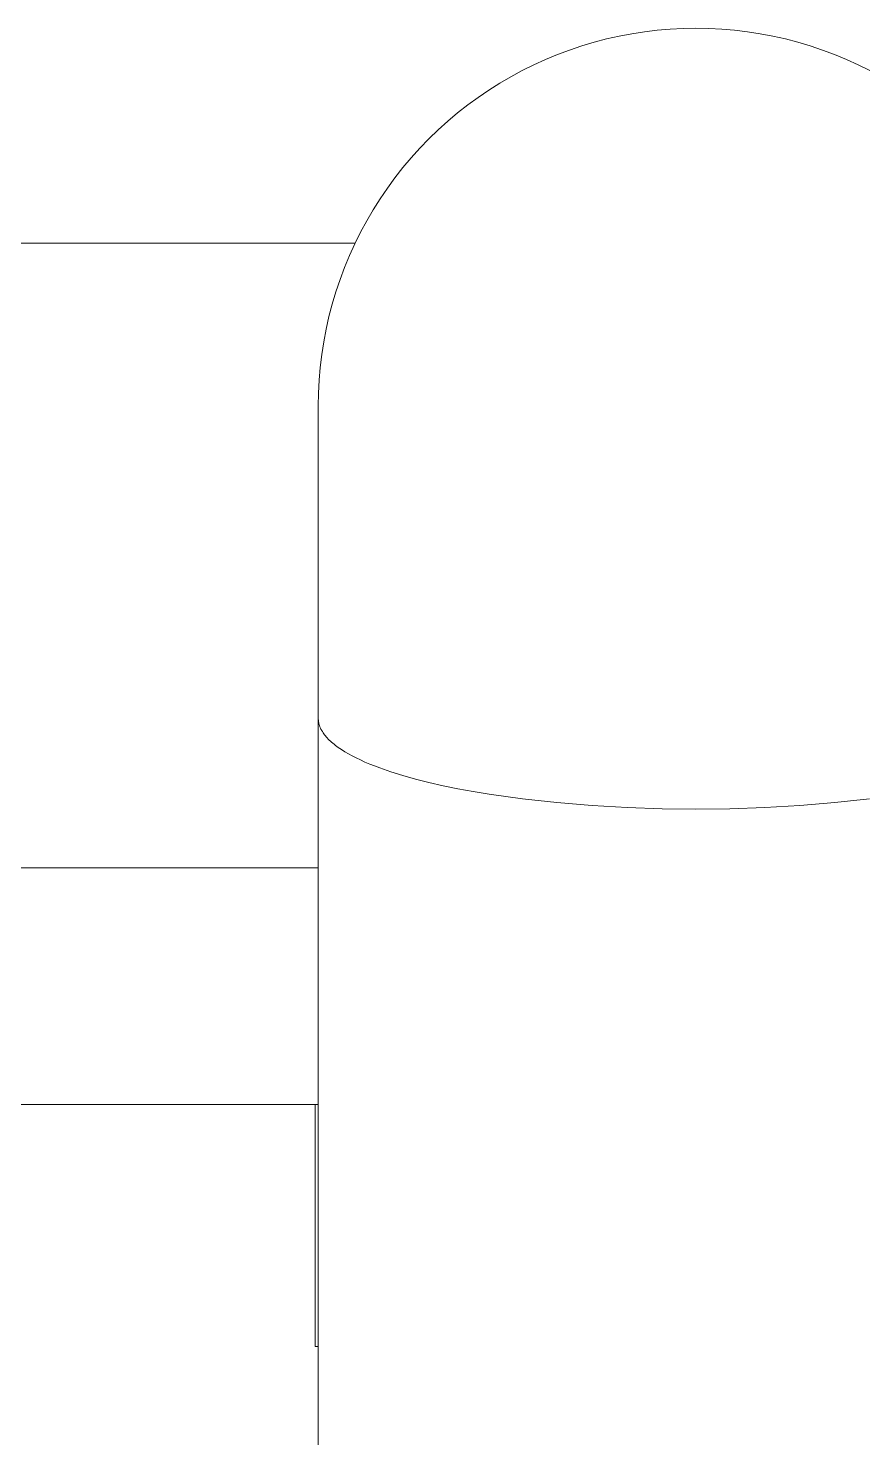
# Model space of a CAD drawing. Header units: inches. Extents: x -4 to 147, y -1 to 99.
# Drawn here: x 65.411 to 66.718, y 90.062 to 92.265 of the extents above; entities that cross this region are included whole.
import ezdxf

# ---------------------------------------------------------------- set-up
doc = ezdxf.new("R2010")
doc.units = ezdxf.units.IN
doc.layers.add('ZANO_R', color=7, linetype='Continuous', lineweight=0)

msp = doc.modelspace()

# ---------------------------------------------------------------- linework, layer by layer
at = {"layer": 'ZANO_R'}
for p, q in [((66.41499, 92.26399), (66.39489, 92.26227)), ((66.43512, 92.26503), (66.41499, 92.26399)), ((66.45529, 92.26537), (66.43512, 92.26503)), ((66.47545, 92.26503), (66.45529, 92.26537)), ((66.49559, 92.26399), (66.47545, 92.26503)), ((66.51568, 92.26227), (66.49559, 92.26399)), ((66.29596, 92.24347), (66.27664, 92.2377)), ((66.31547, 92.24858), (66.29596, 92.24347)), ((66.33514, 92.25302), (66.31547, 92.24858)), ((66.35495, 92.25678), (66.33514, 92.25302)), ((66.37487, 92.25987), (66.35495, 92.25678)), ((66.39489, 92.26227), (66.37487, 92.25987)), ((66.5357, 92.25987), (66.51568, 92.26227)), ((66.55563, 92.25678), (66.5357, 92.25987)), ((66.57544, 92.25302), (66.55563, 92.25678)), ((66.59511, 92.24858), (66.57544, 92.25302)), ((66.61462, 92.24347), (66.59511, 92.24858)), ((66.63394, 92.2377), (66.61462, 92.24347)), ((66.23864, 92.2242), (66.22001, 92.21648)), ((66.25752, 92.23127), (66.23864, 92.2242)), ((66.27664, 92.2377), (66.25752, 92.23127)), ((66.65305, 92.23127), (66.63394, 92.2377)), ((66.67193, 92.2242), (66.65305, 92.23127)), ((66.69056, 92.21648), (66.67193, 92.2242)), ((66.18359, 92.19916), (66.16585, 92.18958)), ((66.20165, 92.20813), (66.18359, 92.19916)), ((66.22001, 92.21648), (66.20165, 92.20813)), ((66.70892, 92.20813), (66.69056, 92.21648)), ((66.72698, 92.19916), (66.70892, 92.20813)), ((66.14845, 92.1794), (66.1314, 92.16863)), ((66.16585, 92.18958), (66.14845, 92.1794)), ((66.11473, 92.15728), (66.09845, 92.14537)), ((66.1314, 92.16863), (66.11473, 92.15728)), ((66.0826, 92.13291), (66.06717, 92.11992)), ((66.09845, 92.14537), (66.0826, 92.13291)), ((66.06717, 92.11992), (66.0522, 92.10641)), ((66.0377, 92.0924), (66.02369, 92.0779)), ((66.0522, 92.10641), (66.0377, 92.0924)), ((66.02369, 92.0779), (66.01018, 92.06293)), ((65.99719, 92.04751), (65.98473, 92.03165)), ((66.01018, 92.06293), (65.99719, 92.04751)), ((65.98473, 92.03165), (65.97282, 92.01538)), ((65.97282, 92.01538), (65.96148, 91.99871)), ((65.95071, 91.98166), (65.94053, 91.96425)), ((65.96148, 91.99871), (65.95071, 91.98166)), ((65.94053, 91.96425), (65.93095, 91.94651)), ((65.93095, 91.94651), (65.92198, 91.92845)), ((65.92238, 91.92931), (65.07734, 91.92931)), ((65.92198, 91.92845), (65.91363, 91.91009)), ((65.90591, 91.89146), (65.89883, 91.87258)), ((65.91363, 91.91009), (65.90591, 91.89146)), ((65.89883, 91.87258), (65.89241, 91.85347)), ((65.89241, 91.85347), (65.88664, 91.83415)), ((65.88664, 91.83415), (65.88153, 91.81464)), ((65.88153, 91.81464), (65.87709, 91.79497)), ((65.87709, 91.79497), (65.87332, 91.77516)), ((65.87332, 91.77516), (65.87024, 91.75523)), ((65.86783, 91.73521), (65.86611, 91.71512)), ((65.87024, 91.75523), (65.86783, 91.73521)), ((65.86611, 91.71512), (65.86508, 91.69498)), ((65.86508, 91.69498), (65.86474, 91.67482)), ((65.86474, 91.67482), (65.86474, 91.18656)), ((65.86474, 91.18656), (65.86475, 91.18578)), ((65.86474, 84.7622), (65.86474, 91.18499)), ((65.86475, 91.18578), (65.86477, 91.18499)), ((65.86477, 91.18499), (65.86482, 91.1842)), ((65.86482, 91.1842), (65.86488, 91.18341)), ((65.86488, 91.18341), (65.86496, 91.18262)), ((65.86496, 91.18262), (65.86507, 91.18183)), ((65.86507, 91.18183), (65.86519, 91.18104)), ((65.86519, 91.18104), (65.86532, 91.18024)), ((65.86532, 91.18024), (65.86548, 91.17944)), ((65.86548, 91.17944), (65.86566, 91.17864)), ((65.86566, 91.17864), (65.86585, 91.17784)), ((65.86585, 91.17784), (65.86607, 91.17704)), ((65.86607, 91.17704), (65.8663, 91.17624)), ((65.8663, 91.17624), (65.86656, 91.17543)), ((65.86656, 91.17543), (65.86683, 91.17463)), ((65.86683, 91.17463), (65.86713, 91.17382)), ((65.86713, 91.17382), (65.86744, 91.17301)), ((65.86744, 91.17301), (65.86777, 91.1722)), ((65.86777, 91.1722), (65.86813, 91.17139)), ((65.86813, 91.17139), (65.8685, 91.17058)), ((65.8685, 91.17058), (65.86889, 91.16976)), ((65.86889, 91.16976), (65.86931, 91.16895)), ((65.86931, 91.16895), (65.86974, 91.16813)), ((65.86974, 91.16813), (65.8702, 91.16732)), ((65.8702, 91.16732), (65.87068, 91.1665)), ((65.87068, 91.1665), (65.87117, 91.16568)), ((65.87117, 91.16568), (65.87169, 91.16486)), ((65.87169, 91.16486), (65.87223, 91.16404)), ((65.87223, 91.16404), (65.87337, 91.1624)), ((65.87337, 91.1624), (65.8746, 91.16075)), ((65.8746, 91.16075), (65.87591, 91.15911)), ((65.87591, 91.15911), (65.87731, 91.15746)), ((65.87731, 91.15746), (65.87879, 91.15581)), ((65.87879, 91.15581), (65.88036, 91.15415)), ((65.88036, 91.15415), (65.88202, 91.1525)), ((65.88202, 91.1525), (65.88377, 91.15084)), ((65.88377, 91.15084), (65.88561, 91.14919)), ((65.88561, 91.14919), (65.88753, 91.14754)), ((65.88753, 91.14754), (65.88955, 91.14588)), ((65.88955, 91.14588), (65.89166, 91.14423)), ((65.89166, 91.14423), (65.89385, 91.14258)), ((65.89385, 91.14258), (65.89614, 91.14093)), ((65.89614, 91.14093), (65.89852, 91.13928)), ((65.89852, 91.13928), (65.90099, 91.13764)), ((65.90099, 91.13764), (65.9062, 91.13435)), ((65.9062, 91.13435), (65.91178, 91.13109)), ((65.91178, 91.13109), (65.91773, 91.12784)), ((65.91773, 91.12784), (65.92404, 91.12462)), ((65.92404, 91.12462), (65.93071, 91.12142)), ((65.93071, 91.12142), (65.93775, 91.11825)), ((65.93775, 91.11825), (65.94514, 91.11511)), ((65.94514, 91.11511), (65.9529, 91.11201)), ((65.9529, 91.11201), (65.961, 91.10895)), ((65.961, 91.10895), (65.97824, 91.10296)), ((65.97824, 91.10296), (65.99681, 91.09716)), ((65.99681, 91.09716), (66.01666, 91.09159)), ((66.01666, 91.09159), (66.03771, 91.08627)), ((66.03771, 91.08627), (66.05987, 91.08122)), ((66.05987, 91.08122), (66.08306, 91.07645)), ((66.08306, 91.07645), (66.10719, 91.07199)), ((66.10719, 91.07199), (66.13213, 91.06785)), ((66.13213, 91.06785), (66.18405, 91.06057)), ((66.18405, 91.06057), (66.23791, 91.05469)), ((66.23791, 91.05469), (66.29279, 91.0502)), ((66.61778, 91.0502), (66.67267, 91.05469)), ((66.67267, 91.05469), (66.72652, 91.06057)), ((66.29279, 91.0502), (66.34783, 91.0471)), ((66.34783, 91.0471), (66.40222, 91.0453)), ((66.40222, 91.0453), (66.45529, 91.04473)), ((66.45529, 91.04473), (66.50835, 91.0453)), ((66.50835, 91.0453), (66.56275, 91.0471)), ((66.56275, 91.0471), (66.61778, 91.0502)), ((65.29708, 90.95304), (65.86474, 90.95304)), ((65.29708, 90.58272), (65.86474, 90.58272)), ((65.85975, 90.58272), (65.85975, 90.20447)), ((65.85975, 90.20447), (65.86474, 90.20476))]:
    msp.add_line(p, q, dxfattribs=at)

doc.saveas('drawing.dxf')
